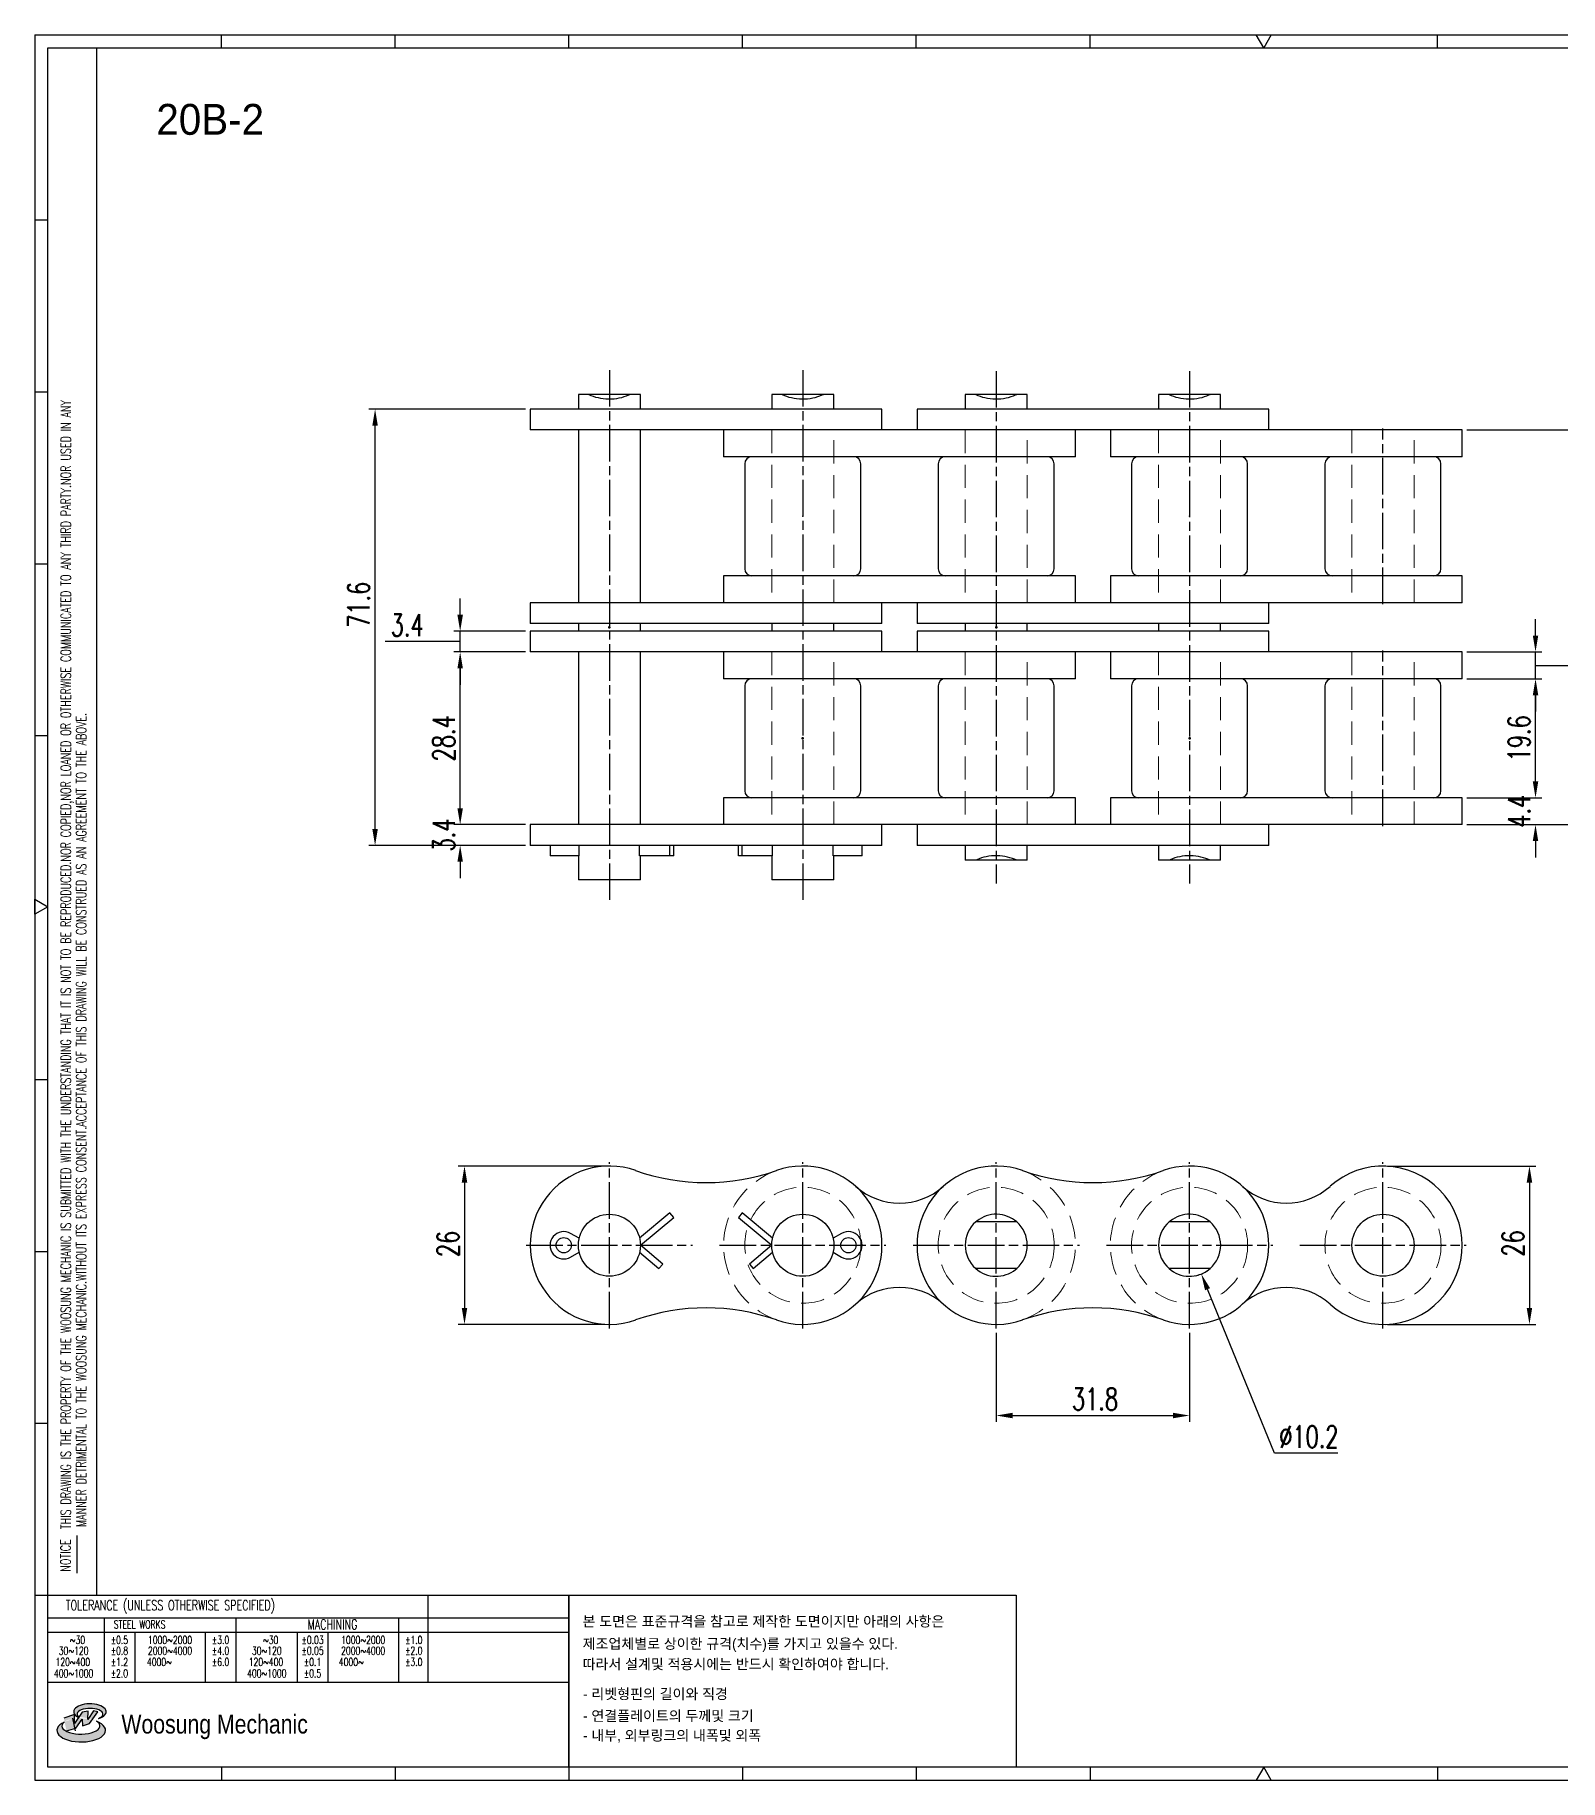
# Model space of a CAD drawing. Header units: millimetres. Extents: x 1549 to 1952, y -47 to 239.
# Drawn here: x 1548.9 to 1799.3, y -47.1 to 239.5 of the extents above; entities that cross this region are included whole.
import ezdxf
from ezdxf.enums import TextEntityAlignment as Align

# ---------------------------------------------------------------- set-up
doc = ezdxf.new("R2010")
doc.units = ezdxf.units.MM
doc.linetypes.add('AM_ISO08W050', pattern=[18, 12, -1.5, 3, -1.5])
doc.linetypes.add('HIDDEN', pattern=[9.525, 6.35, -3.175])
doc.layers.get('Defpoints').update_dxf_attribs({"color": 80})
for name, color, linetype, lineweight in [('2d ConnectionPoints', 7, 'Continuous', 50), ('CL1', 140, 'AM_ISO08W050', 25), ('HL3', 1, 'HIDDEN', 0)]:
    doc.layers.add(name, color=color, linetype=linetype, lineweight=lineweight)
doc.layers.add('S-DIM', color=40, linetype='Continuous')
doc.layers.add('도면레이아웃', color=7, linetype='Continuous')
doc.styles.add('HKD_ST2', font='romans.shx', dxfattribs={"width": 0.7, "height": 4, "bigfont": '@extfont2.shx'})
doc.styles.add('HSG', font='SIMPLEX.shx', dxfattribs={"width": 0.7, "bigfont": 'HSG.shx'})
doc.styles.add('MtXpl_', font='Gulim.ttf')
doc.styles.add('SLDTEXTSTYLE4', font='arial.ttf', dxfattribs={"width": 0.8})
doc.dimstyles.new('APP1.5', dxfattribs={"dimscale": 1.5, "dimtxt": 2.4, "dimasz": 1.8, "dimexe": 0.7, "dimexo": 0.5, "dimgap": 0.6, "dimtad": 1, "dimtoh": 1, "dimdec": 1, "dimrnd": 0.01, "dimzin": 9, "dimdsep": 46, "dimtxsty": 'HSG', "dimcen": 0, "dimclrd": 1, "dimclre": 1, "dimclrt": 256, "dimazin": 2, "dimtp": 1, "dimtm": 1, "dimtfac": 0.5, "dimtdec": 1, "dimtofl": 0, "dimtmove": 0, "dimatfit": 3, "dimfxl": 0, "dimtvp": 1, "dimtolj": 2, "dimlwd": -1, "dimlwe": -1, "dimarcsym": 0})

# ---------------------------------------------------------------- blocks, each defined once
blk = doc.blocks.new('MAST')
at = {"layer": '도면레이아웃'}
h = blk.add_hatch(color=10, dxfattribs=at)
h.paths.add_polyline_path([(1.544, 35.177), (1.554, 34.966), (1.779, 35.034), (2.054, 35.422), (1.908, 35.446), (1.728, 35.167), (1.741, 35.439), (1.547, 35.405), (1.292, 35.041), (1.295, 35.33), (0.943, 35.208), (1.03, 34.8), (1.336, 34.885)])
edge = h.paths.add_edge_path()
edge.add_ellipse((1.795, 35.421), major_axis=(-0.53, 0), ratio=0.487785, start_angle=122.3607, end_angle=403.3957)
edge.add_line((1.411, 35.244), (1.419, 35.261))
edge.add_ellipse((1.798, 35.344), major_axis=(-0.423, 0), ratio=0.444396, start_angle=131.5898, end_angle=386.1941, ccw=False)
edge = h.paths.add_edge_path()
edge.add_ellipse((1.512, 34.815), major_axis=(-0.793, 0), ratio=0.480113, start_angle=314.6763, end_angle=590.8521)
edge.add_ellipse((1.501, 34.958), major_axis=(-0.62, 0), ratio=0.43311, start_angle=331.7024, end_angle=574.4249, ccw=False)
at = {"color": 140}
for p, q in [((0, 90.118), (80.15, 90.118)), ((0, 90.118), (0, 33.191)), ((0, 33.191), (80.15, 33.191))]:
    blk.add_line(p, q, dxfattribs=at)
for p, q in [((6.089, 89.693), (6.089, 90.118)), ((11.753, 89.693), (11.753, 90.118)), ((17.418, 89.693), (17.418, 90.118)), ((23.082, 89.693), (23.082, 90.118)), ((28.746, 89.693), (28.746, 90.118)), ((34.411, 89.693), (34.411, 90.118)), ((45.739, 89.693), (45.739, 90.118)), ((0, 84.085), (0.425, 84.085)), ((0, 78.478), (0.425, 78.478)), ((0, 72.87), (0.425, 72.87)), ((0, 67.262), (0.425, 67.262)), ((0, 56.047), (0.425, 56.047)), ((0, 50.439), (0.425, 50.439)), ((0, 44.832), (0.425, 44.832)), ((1.377, 39.947), (1.377, 41.174)), ((0, 39.224), (0.425, 39.224)), ((6.089, 33.616), (6.089, 33.191)), ((11.753, 33.616), (11.753, 33.191)), ((17.418, 33.616), (17.418, 33.191)), ((23.082, 33.616), (23.082, 33.191)), ((28.746, 33.616), (28.746, 33.191)), ((34.411, 33.616), (34.411, 33.191)), ((45.739, 33.616), (45.739, 33.191))]:
    blk.add_line(p, q)
at = {"color": 2}
for p, q in [((2.017, 39.224), (2.017, 89.693)), ((0.425, 39.224), (17.418, 39.224)), ((12.816, 39.224), (12.816, 36.382)), ((17.418, 33.616), (17.418, 39.224)), ((0.425, 38.487), (17.418, 38.487)), ((2.257, 38.487), (2.257, 36.382)), ((6.557, 38.5), (6.557, 36.382)), ((11.857, 38.487), (11.857, 36.382)), ((0.425, 38.012), (17.418, 38.012)), ((3.257, 38.012), (3.257, 36.382)), ((5.557, 38.012), (5.557, 36.382)), ((8.557, 38.012), (8.557, 36.382)), ((9.557, 38.026), (9.557, 36.382)), ((0.425, 36.382), (17.418, 36.382))]:
    blk.add_line(p, q, dxfattribs=at)
for points in [[(40.075, 89.693), (39.83, 90.118), (40.32, 90.118)], [(0.425, 61.679), (0, 61.433), (0, 61.924)], [(40.075, 33.616), (39.83, 33.191), (40.32, 33.191)]]:
    blk.add_lwpolyline(points, close=True)
at = {"color": 140}
blk.add_lwpolyline([(0.425, 89.693), (79.725, 89.693), (79.725, 33.616), (0.425, 33.616)], close=True, dxfattribs=at)
at = {"layer": '도면레이아웃'}
for p, q in [((1.295, 35.33), (0.943, 35.208)), ((1.547, 35.405), (1.292, 35.041)), ((1.292, 35.041), (1.295, 35.33)), ((1.741, 35.439), (1.547, 35.405)), ((1.908, 35.446), (1.728, 35.167)), ((1.728, 35.167), (1.741, 35.439)), ((1.779, 35.034), (2.054, 35.422)), ((2.054, 35.422), (1.908, 35.446)), ((1.03, 34.8), (1.336, 34.885)), ((1.224, 35.208), (1.311, 34.8)), ((1.224, 35.208), (1.224, 35.208)), ((1.336, 34.885), (1.544, 35.177)), ((1.419, 35.261), (1.411, 35.244)), ((1.544, 35.177), (1.554, 34.966)), ((1.554, 34.966), (1.779, 35.034))]:
    blk.add_line(p, q, dxfattribs=at)
for centre, major_axis, ratio, start_param, end_param in [((1.795, 35.421), (-0.53, 0), 0.487785, 2.135596, 7.040584), ((1.798, 35.344), (-0.423, 0), 0.444396, 2.296675, 6.740358), ((1.512, 34.815), (-0.793, 0), 0.480113, 5.492138, 10.312315), ((1.501, 34.958), (-0.62, 0), 0.43311, 5.789299, 10.025607)]:
    blk.add_ellipse(centre, major_axis=major_axis, ratio=ratio, start_param=start_param, end_param=end_param, dxfattribs=at)
at = {"color": 6, "style": 'HKD_ST2', "width": 0.7}
for s, p in [(' THIS DRAWING IS THE PROPERTY OF THE WOOSUNG MECHANIC IS SUBMITTED WITH THE UNDERSTANDING THAT IT IS NOT TO BE REPRODUCED.NOR COPIED,NOR LOANED OR OTHERWISE COMMUNICATED TO ANY THIRD PARTY.NOR USED IN ANY', (1.173, 41.217)), ('MANNER DETRIMENTAL TO THE WOOSUNG MECHANIC.WITHOUT ITS EXPRESS CONSENT.ACCEPTANCE OF THIS DRAWING WILL BE CONSTRUED AS AN AGREEMENT TO THE ABOVE.', (1.672, 41.447))]:
    blk.add_text(s, height=0.326266, rotation=90, dxfattribs=at).set_placement(p)
at = {"style": 'HKD_ST2', "width": 0.7}
blk.add_text('NOTICE', height=0.3263, rotation=90, dxfattribs=at).set_placement((1.163, 39.988))
blk.add_text('TOLERANCE (UNLESS OTHERWISE SPECIFIED)', height=0.32627, dxfattribs=at).set_placement((4.417, 38.896), align=Align.MIDDLE_CENTER)
at = {"color": 4, "style": 'HKD_ST2', "width": 0.7}
for s, height, p in [('STEEL WORKS', 0.26101, (3.416, 38.268)), ('MACHINING', 0.3263, (9.707, 38.27)), ('%%P0.5', 0.261, (2.757, 37.762)), ('%%P3.0', 0.261, (6.057, 37.762)), ('%%P0.03', 0.261, (9.057, 37.762)), ('%%P1.0', 0.261, (12.357, 37.762)), ('%%P0.8', 0.261, (2.757, 37.411)), ('%%P1.2', 0.261, (2.757, 37.045)), ('%%P4.0', 0.261, (6.057, 37.411)), ('%%P6.0', 0.261, (6.057, 37.045)), ('%%P0.05', 0.261, (9.057, 37.411)), ('%%P0.1', 0.261, (9.057, 37.045)), ('%%P2.0', 0.261, (12.357, 37.411)), ('%%P3.0', 0.261, (12.357, 37.045)), ('%%P2.0', 0.261, (2.757, 36.67)), ('%%P0.5', 0.261, (9.057, 36.67))]:
    blk.add_text(s, height=height, dxfattribs=at).set_placement(p, align=Align.MIDDLE)
for s, height, p in [('%%12630', 0.261, (1.389, 37.762)), ('1000%%1262000', 0.26101, (4.407, 37.762)), ('%%12630', 0.261, (7.689, 37.762)), ('1000%%1262000', 0.26101, (10.707, 37.762)), ('120%%126400', 0.26101, (1.237, 37.045)), ('30%%126120', 0.261, (1.263, 37.411)), ('4000%%126', 0.261, (4.061, 37.045)), ('2000%%1264000', 0.26101, (4.407, 37.411)), ('120%%126400', 0.26101, (7.537, 37.045)), ('30%%126120', 0.261, (7.563, 37.411)), ('4000%%126', 0.261, (10.321, 37.045)), ('2000%%1264000', 0.26101, (10.707, 37.411)), ('400%%1261000', 0.26101, (1.263, 36.67)), ('400%%1261000', 0.26101, (7.563, 36.67))]:
    blk.add_text(s, height=height, dxfattribs=at).set_placement(p, align=Align.MIDDLE_CENTER)
at = {"color": 1, "style": 'SLDTEXTSTYLE4', "width": 0.8}
blk.add_text('Woosung Mechanic', height=0.61957, dxfattribs=at).set_placement((2.822, 34.711))
blk = doc.blocks.new('*D2')
at = {"layer": 'Defpoints', "color": 0, "transparency": 16777216}
for p in [(1618.69, 109.81), (1630.19, 109.81), (1630.19, 106.41)]:
    blk.add_point(p, dxfattribs=at)
at = {"layer": 'S-DIM', "color": 1, "transparency": 16777216}
for p, q in [((1618.69, 112.51), (1618.69, 115.21)), ((1629.44, 109.81), (1617.64, 109.81)), ((1629.44, 106.41), (1617.64, 106.41)), ((1618.69, 103.71), (1618.69, 101.01))]:
    blk.add_line(p, q, dxfattribs=at)
for points in [[(1618.24, 112.51), (1619.14, 112.51), (1618.69, 109.81)], [(1618.24, 103.71), (1619.14, 103.71), (1618.69, 106.41)]]:
    blk.add_solid(points, dxfattribs=at)
at = {"layer": 'S-DIM', "transparency": 16777216, "insert": (1615.99, 108.11), "char_height": 3.6, "attachment_point": 5, "rotation": 90, "style": 'HSG'}
blk.add_mtext('\\A2;3.4', dxfattribs=at)
blk = doc.blocks.new('*D3')
at = {"layer": 'Defpoints', "color": 0, "transparency": 16777216}
for p in [(1618.69, 138.17), (1630.19, 138.17), (1630.19, 109.81)]:
    blk.add_point(p, dxfattribs=at)
at = {"layer": 'S-DIM', "color": 1, "transparency": 16777216}
for p, q in [((1629.44, 138.17), (1617.64, 138.17)), ((1618.69, 112.51), (1618.69, 135.47)), ((1629.44, 109.81), (1617.64, 109.81))]:
    blk.add_line(p, q, dxfattribs=at)
for points in [[(1618.24, 135.47), (1619.14, 135.47), (1618.69, 138.17)], [(1618.24, 112.51), (1619.14, 112.51), (1618.69, 109.81)]]:
    blk.add_solid(points, dxfattribs=at)
at = {"layer": 'S-DIM', "transparency": 16777216, "insert": (1615.99, 123.99), "char_height": 3.6, "attachment_point": 5, "rotation": 90, "style": 'HSG'}
blk.add_mtext('\\A2;28.4', dxfattribs=at)
blk = doc.blocks.new('*D4')
at = {"layer": 'Defpoints', "color": 0, "transparency": 16777216}
for p in [(1618.69, 141.57), (1630.19, 141.57), (1630.19, 138.17)]:
    blk.add_point(p, dxfattribs=at)
at = {"layer": 'S-DIM', "color": 1, "transparency": 16777216}
for p, q in [((1618.69, 144.27), (1618.69, 146.97)), ((1629.44, 141.57), (1617.64, 141.57)), ((1618.69, 138.17), (1618.69, 141.57)), ((1613.59, 139.87), (1606.39, 139.87)), ((1618.69, 139.87), (1613.59, 139.87)), ((1629.44, 138.17), (1617.64, 138.17)), ((1618.69, 135.47), (1618.69, 132.77))]:
    blk.add_line(p, q, dxfattribs=at)
for points in [[(1618.24, 144.27), (1619.14, 144.27), (1618.69, 141.57)], [(1618.24, 135.47), (1619.14, 135.47), (1618.69, 138.17)]]:
    blk.add_solid(points, dxfattribs=at)
at = {"layer": 'S-DIM', "transparency": 16777216, "insert": (1609.99, 142.57), "char_height": 3.6, "attachment_point": 5, "style": 'HSG'}
blk.add_mtext('\\A2;3.4', dxfattribs=at)
blk = doc.blocks.new('*D5')
at = {"layer": 'Defpoints', "color": 0, "transparency": 16777216}
for p in [(1604.72, 178.02), (1630.19, 178.02), (1630.19, 106.41)]:
    blk.add_point(p, dxfattribs=at)
at = {"layer": 'S-DIM', "color": 1, "transparency": 16777216}
for p, q in [((1629.44, 178.02), (1603.67, 178.02)), ((1604.72, 109.11), (1604.72, 175.32)), ((1629.44, 106.41), (1603.67, 106.41))]:
    blk.add_line(p, q, dxfattribs=at)
for points in [[(1604.27, 175.32), (1605.17, 175.32), (1604.72, 178.02)], [(1604.27, 109.11), (1605.17, 109.11), (1604.72, 106.41)]]:
    blk.add_solid(points, dxfattribs=at)
at = {"layer": 'S-DIM', "transparency": 16777216, "insert": (1602.02, 145.92), "char_height": 3.6, "attachment_point": 5, "rotation": 90, "style": 'HSG'}
blk.add_mtext('\\A2;71.6', dxfattribs=at)
blk = doc.blocks.new('*D6')
at = {"layer": 'Defpoints', "color": 0, "transparency": 16777216}
for p in [(1783.19, 114.21), (1795.23, 114.21), (1783.19, 109.81)]:
    blk.add_point(p, dxfattribs=at)
at = {"layer": 'S-DIM', "color": 1, "transparency": 16777216}
for p, q in [((1795.23, 116.91), (1795.23, 119.61)), ((1783.94, 114.21), (1796.28, 114.21)), ((1783.94, 109.81), (1796.28, 109.81)), ((1795.23, 107.11), (1795.23, 104.41))]:
    blk.add_line(p, q, dxfattribs=at)
for points in [[(1794.78, 116.91), (1795.68, 116.91), (1795.23, 114.21)], [(1794.78, 107.11), (1795.68, 107.11), (1795.23, 109.81)]]:
    blk.add_solid(points, dxfattribs=at)
at = {"layer": 'S-DIM', "transparency": 16777216, "insert": (1792.53, 112.01), "char_height": 3.6, "attachment_point": 5, "rotation": 90, "style": 'HSG'}
blk.add_mtext('\\A2;4.4', dxfattribs=at)
blk = doc.blocks.new('*D7')
at = {"layer": 'Defpoints', "color": 0, "transparency": 16777216}
for p in [(1783.19, 133.77), (1795.23, 133.77), (1783.19, 114.21)]:
    blk.add_point(p, dxfattribs=at)
at = {"layer": 'S-DIM', "color": 1, "transparency": 16777216}
for p, q in [((1783.94, 133.77), (1796.28, 133.77)), ((1795.23, 116.91), (1795.23, 131.07)), ((1783.94, 114.21), (1796.28, 114.21))]:
    blk.add_line(p, q, dxfattribs=at)
for points in [[(1794.78, 131.07), (1795.68, 131.07), (1795.23, 133.77)], [(1794.78, 116.91), (1795.68, 116.91), (1795.23, 114.21)]]:
    blk.add_solid(points, dxfattribs=at)
at = {"layer": 'S-DIM', "transparency": 16777216, "insert": (1792.53, 123.99), "char_height": 3.6, "attachment_point": 5, "rotation": 90, "style": 'HSG'}
blk.add_mtext('\\A2;19.6', dxfattribs=at)
blk = doc.blocks.new('*D8')
at = {"layer": 'Defpoints', "color": 0, "transparency": 16777216}
for p in [(1783.19, 138.17), (1795.23, 138.17), (1783.19, 133.77)]:
    blk.add_point(p, dxfattribs=at)
at = {"layer": 'S-DIM', "color": 1, "transparency": 16777216}
for p, q in [((1795.23, 140.87), (1795.23, 143.57)), ((1783.94, 138.17), (1796.28, 138.17)), ((1795.23, 133.77), (1795.23, 138.17)), ((1795.23, 135.97), (1803.93, 135.97)), ((1803.93, 135.97), (1811.13, 135.97)), ((1783.94, 133.77), (1796.28, 133.77)), ((1795.23, 131.07), (1795.23, 128.37))]:
    blk.add_line(p, q, dxfattribs=at)
for points in [[(1794.78, 140.87), (1795.68, 140.87), (1795.23, 138.17)], [(1794.78, 131.07), (1795.68, 131.07), (1795.23, 133.77)]]:
    blk.add_solid(points, dxfattribs=at)
at = {"layer": 'S-DIM', "transparency": 16777216, "insert": (1807.53, 138.67), "char_height": 3.6, "attachment_point": 5, "style": 'HSG'}
blk.add_mtext('\\A2;4.4', dxfattribs=at)
blk = doc.blocks.new('*D9')
at = {"layer": 'Defpoints', "color": 0, "transparency": 16777216}
for p in [(1783.19, 174.62), (1818.14, 174.62), (1783.19, 109.81)]:
    blk.add_point(p, dxfattribs=at)
at = {"layer": 'S-DIM', "color": 1, "transparency": 16777216}
for p, q in [((1783.94, 174.62), (1819.19, 174.62)), ((1818.14, 112.51), (1818.14, 171.92)), ((1783.94, 109.81), (1819.19, 109.81))]:
    blk.add_line(p, q, dxfattribs=at)
for points in [[(1817.69, 171.92), (1818.59, 171.92), (1818.14, 174.62)], [(1817.69, 112.51), (1818.59, 112.51), (1818.14, 109.81)]]:
    blk.add_solid(points, dxfattribs=at)
at = {"layer": 'S-DIM', "transparency": 16777216, "insert": (1815.44, 145.21), "char_height": 3.6, "attachment_point": 5, "rotation": 90, "style": 'HSG'}
blk.add_mtext('\\A2;64.8', dxfattribs=at)
blk = doc.blocks.new('*D10')
at = {"layer": 'Defpoints', "color": 0, "transparency": 16777216}
for p in [(1706.69, 27.1), (1738.44, 27.1), (1738.44, 12.79)]:
    blk.add_point(p, dxfattribs=at)
at = {"layer": 'S-DIM', "color": 1, "transparency": 16777216}
for p, q in [((1706.69, 26.35), (1706.69, 11.74)), ((1738.44, 26.35), (1738.44, 11.74)), ((1709.39, 12.79), (1735.74, 12.79))]:
    blk.add_line(p, q, dxfattribs=at)
for points in [[(1709.39, 13.24), (1709.39, 12.34), (1706.69, 12.79)], [(1735.74, 13.24), (1735.74, 12.34), (1738.44, 12.79)]]:
    blk.add_solid(points, dxfattribs=at)
at = {"layer": 'S-DIM', "transparency": 16777216, "insert": (1722.91, 15.49), "char_height": 3.6, "attachment_point": 5, "style": 'HSG'}
blk.add_mtext('\\A2;31.8', dxfattribs=at)
blk = doc.blocks.new('*D11')
at = {"layer": 'Defpoints', "color": 0, "transparency": 16777216}
for p in [(1643.19, 53.75), (1619.4, 27.75), (1643.19, 27.75)]:
    blk.add_point(p, dxfattribs=at)
at = {"layer": 'S-DIM', "color": 1, "transparency": 16777216}
for p, q in [((1642.44, 53.75), (1618.35, 53.75)), ((1619.4, 51.05), (1619.4, 30.45)), ((1642.44, 27.75), (1618.35, 27.75))]:
    blk.add_line(p, q, dxfattribs=at)
for points in [[(1618.95, 51.05), (1619.85, 51.05), (1619.4, 53.75)], [(1618.95, 30.45), (1619.85, 30.45), (1619.4, 27.75)]]:
    blk.add_solid(points, dxfattribs=at)
at = {"layer": 'S-DIM', "transparency": 16777216, "insert": (1616.7, 40.97), "char_height": 3.6, "attachment_point": 5, "rotation": 90, "style": 'HSG'}
blk.add_mtext('\\A2;26', dxfattribs=at)
blk = doc.blocks.new('*D12')
at = {"layer": 'Defpoints', "color": 0, "transparency": 16777216}
for p in [(1770.19, 53.75), (1770.19, 27.75), (1794.23, 27.75)]:
    blk.add_point(p, dxfattribs=at)
at = {"layer": 'S-DIM', "color": 1, "transparency": 16777216}
for p, q in [((1770.94, 53.75), (1795.28, 53.75)), ((1794.23, 51.05), (1794.23, 30.45)), ((1770.94, 27.75), (1795.28, 27.75))]:
    blk.add_line(p, q, dxfattribs=at)
for points in [[(1793.78, 51.05), (1794.68, 51.05), (1794.23, 53.75)], [(1793.78, 30.45), (1794.68, 30.45), (1794.23, 27.75)]]:
    blk.add_solid(points, dxfattribs=at)
at = {"layer": 'S-DIM', "transparency": 16777216, "insert": (1791.53, 41.05), "char_height": 3.6, "attachment_point": 5, "rotation": 90, "style": 'HSG'}
blk.add_mtext('\\A2;26', dxfattribs=at)
blk = doc.blocks.new('*D15')
at = {"layer": 'Defpoints', "color": 0, "transparency": 16777216}
for p in [(1736.51, 45.46), (1740.36, 36.03)]:
    blk.add_point(p, dxfattribs=at)
at = {"layer": 'S-DIM', "color": 1, "transparency": 16777216}
for p, q in [((1752.38, 6.61), (1741.39, 33.53)), ((1762.76, 6.61), (1752.38, 6.61))]:
    blk.add_line(p, q, dxfattribs=at)
blk.add_arc((1738.44, 40.75), 5.09, 280.4029, 302.9755, dxfattribs=at)
blk.add_solid([(1741.8, 33.7), (1740.97, 33.36), (1740.36, 36.03)], dxfattribs=at)
at = {"layer": 'S-DIM', "transparency": 16777216, "insert": (1758.02, 9.31), "char_height": 3.6, "attachment_point": 5, "style": 'HSG'}
blk.add_mtext('\\A2;∅10.2', dxfattribs=at)

msp = doc.modelspace()

# ---------------------------------------------------------------- linework, layer by layer
for p, q in [((1630.19, 178.02), (1630.19, 174.62)), ((1687.94, 178.02), (1630.19, 178.02)), ((1638.09, 180.46), (1638.09, 178.02)), ((1648.28, 180.46), (1638.09, 180.46)), ((1639.82, 180.46), (1640.16, 180.3)), ((1640.16, 180.3), (1640.53, 180.16)), ((1640.53, 180.16), (1640.92, 180.03)), ((1640.92, 180.03), (1641.33, 179.93)), ((1641.33, 179.93), (1641.75, 179.85)), ((1641.75, 179.85), (1642.18, 179.79)), ((1642.18, 179.79), (1642.62, 179.75)), ((1642.62, 179.75), (1643.06, 179.73)), ((1643.06, 179.73), (1643.51, 179.73)), ((1643.51, 179.73), (1643.95, 179.76)), ((1643.95, 179.76), (1644.39, 179.81)), ((1644.39, 179.81), (1644.81, 179.88)), ((1644.81, 179.88), (1645.23, 179.97)), ((1645.23, 179.97), (1645.63, 180.09)), ((1645.63, 180.09), (1646.01, 180.22)), ((1646.01, 180.22), (1646.37, 180.37)), ((1646.37, 180.37), (1646.56, 180.46)), ((1648.28, 178.02), (1648.28, 180.46)), ((1680.03, 180.46), (1669.84, 180.46)), ((1669.84, 180.46), (1669.84, 178.02)), ((1671.57, 180.46), (1671.91, 180.3)), ((1671.91, 180.3), (1672.28, 180.16)), ((1672.28, 180.16), (1672.67, 180.03)), ((1672.67, 180.03), (1673.08, 179.93)), ((1673.08, 179.93), (1673.5, 179.85)), ((1673.5, 179.85), (1673.93, 179.79)), ((1673.93, 179.79), (1674.37, 179.75)), ((1674.37, 179.75), (1674.81, 179.73)), ((1674.81, 179.73), (1675.26, 179.73)), ((1675.26, 179.73), (1675.7, 179.76)), ((1675.7, 179.76), (1676.14, 179.81)), ((1676.14, 179.81), (1676.56, 179.88)), ((1676.56, 179.88), (1676.98, 179.97)), ((1676.98, 179.97), (1677.38, 180.09)), ((1677.38, 180.09), (1677.76, 180.22)), ((1677.76, 180.22), (1678.12, 180.37)), ((1678.12, 180.37), (1678.31, 180.46)), ((1680.03, 178.02), (1680.03, 180.46)), ((1687.94, 174.62), (1687.94, 178.02)), ((1693.69, 178.02), (1693.69, 174.62)), ((1751.44, 178.02), (1693.69, 178.02)), ((1711.78, 180.46), (1701.59, 180.46)), ((1701.59, 180.46), (1701.59, 178.02)), ((1703.32, 180.46), (1703.66, 180.3)), ((1703.66, 180.3), (1704.03, 180.16)), ((1704.03, 180.16), (1704.42, 180.03)), ((1704.42, 180.03), (1704.83, 179.93)), ((1704.83, 179.93), (1705.25, 179.85)), ((1705.25, 179.85), (1705.68, 179.79)), ((1705.68, 179.79), (1706.12, 179.75)), ((1706.12, 179.75), (1706.56, 179.73)), ((1706.56, 179.73), (1707.01, 179.73)), ((1707.01, 179.73), (1707.45, 179.76)), ((1707.45, 179.76), (1707.89, 179.81)), ((1707.89, 179.81), (1708.31, 179.88)), ((1708.31, 179.88), (1708.73, 179.97)), ((1708.73, 179.97), (1709.13, 180.09)), ((1709.13, 180.09), (1709.51, 180.22)), ((1709.51, 180.22), (1709.87, 180.37)), ((1709.87, 180.37), (1710.06, 180.46)), ((1711.78, 178.02), (1711.78, 180.46)), ((1733.34, 180.46), (1733.34, 178.02)), ((1743.53, 180.46), (1733.34, 180.46)), ((1735.07, 180.46), (1735.41, 180.3)), ((1735.41, 180.3), (1735.78, 180.16)), ((1735.78, 180.16), (1736.17, 180.03)), ((1736.17, 180.03), (1736.58, 179.93)), ((1736.58, 179.93), (1737, 179.85)), ((1737, 179.85), (1737.43, 179.79)), ((1737.43, 179.79), (1737.87, 179.75)), ((1737.87, 179.75), (1738.31, 179.73)), ((1738.31, 179.73), (1738.76, 179.73)), ((1738.76, 179.73), (1739.2, 179.76)), ((1739.2, 179.76), (1739.64, 179.81)), ((1739.64, 179.81), (1740.06, 179.88)), ((1740.06, 179.88), (1740.48, 179.97)), ((1740.48, 179.97), (1740.88, 180.09)), ((1740.88, 180.09), (1741.26, 180.22)), ((1741.26, 180.22), (1741.62, 180.37)), ((1741.62, 180.37), (1741.81, 180.46)), ((1743.53, 178.02), (1743.53, 180.46)), ((1751.44, 174.62), (1751.44, 178.02)), ((1683.62, 174.62), (1630.19, 174.62)), ((1638.09, 174.62), (1638.09, 146.26)), ((1648.28, 146.26), (1648.28, 174.62)), ((1661.94, 174.62), (1661.94, 170.22)), ((1711, 174.62), (1670.62, 174.62)), ((1747.12, 174.62), (1698, 174.62)), ((1719.69, 170.22), (1719.69, 174.62)), ((1725.44, 174.62), (1725.44, 170.22)), ((1783.19, 174.62), (1734.12, 174.62)), ((1783.19, 170.22), (1783.19, 174.62)), ((1719.69, 170.22), (1661.94, 170.22)), ((1783.19, 170.22), (1725.44, 170.22)), ((1665.41, 169.04), (1665.41, 151.84)), ((1684.46, 151.84), (1684.46, 169.04)), ((1697.16, 169.04), (1697.16, 151.84)), ((1716.21, 151.84), (1716.21, 169.04)), ((1728.91, 169.04), (1728.91, 151.84)), ((1747.96, 151.84), (1747.96, 169.04)), ((1760.66, 169.04), (1760.66, 151.84)), ((1779.71, 151.84), (1779.71, 169.04)), ((1661.94, 150.66), (1661.94, 146.26)), ((1719.69, 150.66), (1661.94, 150.66)), ((1719.69, 146.26), (1719.69, 150.66)), ((1725.44, 150.66), (1725.44, 146.26)), ((1783.19, 150.66), (1725.44, 150.66)), ((1783.19, 146.26), (1783.19, 150.66)), ((1630.19, 146.26), (1630.19, 142.86)), ((1683.62, 146.26), (1630.19, 146.26)), ((1711, 146.26), (1670.62, 146.26)), ((1687.94, 142.86), (1687.94, 146.26)), ((1693.69, 146.26), (1693.69, 142.86)), ((1747.12, 146.26), (1698, 146.26)), ((1783.19, 146.26), (1734.12, 146.26)), ((1751.44, 142.86), (1751.44, 146.26)), ((1687.94, 142.86), (1630.19, 142.86)), ((1630.19, 141.57), (1630.19, 138.17)), ((1687.94, 141.57), (1630.19, 141.57)), ((1638.09, 142.86), (1638.09, 141.57)), ((1648.28, 141.57), (1648.28, 142.86)), ((1669.84, 142.86), (1669.84, 141.57)), ((1680.03, 141.57), (1680.03, 142.86)), ((1687.94, 138.17), (1687.94, 141.57)), ((1751.44, 142.86), (1693.69, 142.86)), ((1693.69, 141.57), (1693.69, 138.17)), ((1751.44, 141.57), (1693.69, 141.57)), ((1701.59, 142.86), (1701.59, 141.57)), ((1711.78, 141.57), (1711.78, 142.86)), ((1733.34, 142.86), (1733.34, 141.57)), ((1743.53, 141.57), (1743.53, 142.86)), ((1751.44, 138.17), (1751.44, 141.57)), ((1683.62, 138.17), (1630.19, 138.17)), ((1638.09, 138.17), (1638.09, 109.81)), ((1648.28, 109.81), (1648.28, 138.17)), ((1661.94, 138.17), (1661.94, 133.77)), ((1711, 138.17), (1670.62, 138.17)), ((1747.12, 138.17), (1698, 138.17)), ((1719.69, 133.77), (1719.69, 138.17)), ((1725.44, 138.17), (1725.44, 133.77)), ((1783.19, 138.17), (1734.12, 138.17)), ((1783.19, 133.77), (1783.19, 138.17)), ((1719.69, 133.77), (1661.94, 133.77)), ((1665.41, 132.59), (1665.41, 115.39)), ((1684.46, 115.39), (1684.46, 132.59)), ((1697.16, 132.59), (1697.16, 115.39)), ((1716.21, 115.39), (1716.21, 132.59)), ((1783.19, 133.77), (1725.44, 133.77)), ((1728.91, 132.59), (1728.91, 115.39)), ((1747.96, 115.39), (1747.96, 132.59)), ((1760.66, 132.59), (1760.66, 115.39)), ((1779.71, 115.39), (1779.71, 132.59)), ((1661.94, 114.21), (1661.94, 109.81)), ((1719.69, 114.21), (1661.94, 114.21)), ((1719.69, 109.81), (1719.69, 114.21)), ((1725.44, 114.21), (1725.44, 109.81)), ((1783.19, 114.21), (1725.44, 114.21)), ((1783.19, 109.81), (1783.19, 114.21)), ((1630.19, 109.81), (1630.19, 106.41)), ((1683.62, 109.81), (1630.19, 109.81)), ((1711, 109.81), (1670.62, 109.81)), ((1687.94, 106.41), (1687.94, 109.81)), ((1693.69, 109.81), (1693.69, 106.41)), ((1747.12, 109.81), (1698, 109.81)), ((1783.19, 109.81), (1734.12, 109.81)), ((1751.44, 106.41), (1751.44, 109.81)), ((1687.94, 106.41), (1630.19, 106.41)), ((1633.45, 106.41), (1633.45, 104.71)), ((1638.22, 104.71), (1638.22, 106.41)), ((1648.15, 104.71), (1648.15, 106.41)), ((1653.13, 104.71), (1653.13, 106.41)), ((1653.74, 104.71), (1653.74, 106.41)), ((1664.38, 104.71), (1664.38, 106.41)), ((1665, 104.71), (1665, 106.41)), ((1669.97, 104.71), (1669.97, 106.41)), ((1679.9, 104.71), (1679.9, 106.41)), ((1684.68, 104.71), (1684.68, 106.41)), ((1751.44, 106.41), (1693.69, 106.41)), ((1701.59, 106.41), (1701.59, 103.96)), ((1711.78, 103.96), (1711.78, 106.41)), ((1733.34, 106.41), (1733.34, 103.96)), ((1743.53, 103.96), (1743.53, 106.41)), ((1638.22, 104.71), (1633.45, 104.71)), ((1638.09, 104.71), (1638.09, 100.76)), ((1653.74, 104.71), (1648.15, 104.71)), ((1648.28, 100.76), (1648.28, 104.71)), ((1669.97, 104.71), (1664.38, 104.71)), ((1669.84, 104.71), (1669.84, 100.76)), ((1684.68, 104.71), (1679.9, 104.71)), ((1680.03, 100.76), (1680.03, 104.71)), ((1711.78, 103.96), (1701.59, 103.96)), ((1703.51, 104.06), (1703.32, 103.96)), ((1703.87, 104.21), (1703.51, 104.06)), ((1704.25, 104.34), (1703.87, 104.21)), ((1704.65, 104.45), (1704.25, 104.34)), ((1705.06, 104.54), (1704.65, 104.45)), ((1705.49, 104.62), (1705.06, 104.54)), ((1705.93, 104.67), (1705.49, 104.62)), ((1706.37, 104.69), (1705.93, 104.67)), ((1706.81, 104.7), (1706.37, 104.69)), ((1707.26, 104.68), (1706.81, 104.7)), ((1707.7, 104.64), (1707.26, 104.68)), ((1708.13, 104.58), (1707.7, 104.64)), ((1708.55, 104.5), (1708.13, 104.58)), ((1708.95, 104.39), (1708.55, 104.5)), ((1709.34, 104.27), (1708.95, 104.39)), ((1709.71, 104.12), (1709.34, 104.27)), ((1710.06, 103.96), (1709.71, 104.12)), ((1743.53, 103.96), (1733.34, 103.96)), ((1735.26, 104.06), (1735.07, 103.96)), ((1735.62, 104.21), (1735.26, 104.06)), ((1736, 104.34), (1735.62, 104.21)), ((1736.4, 104.45), (1736, 104.34)), ((1736.81, 104.54), (1736.4, 104.45)), ((1737.24, 104.62), (1736.81, 104.54)), ((1737.68, 104.67), (1737.24, 104.62)), ((1738.12, 104.69), (1737.68, 104.67)), ((1738.56, 104.7), (1738.12, 104.69)), ((1739.01, 104.68), (1738.56, 104.7)), ((1739.45, 104.64), (1739.01, 104.68)), ((1739.88, 104.58), (1739.45, 104.64)), ((1740.3, 104.5), (1739.88, 104.58)), ((1740.7, 104.39), (1740.3, 104.5)), ((1741.09, 104.27), (1740.7, 104.39)), ((1741.46, 104.12), (1741.09, 104.27)), ((1741.81, 103.96), (1741.46, 104.12)), ((1648.28, 100.76), (1638.09, 100.76)), ((1680.03, 100.76), (1669.84, 100.76)), ((1653.13, 46.06), (1648.15, 41.89)), ((1653.74, 45.33), (1653.13, 46.06)), ((1665, 46.06), (1664.38, 45.33)), ((1669.97, 41.89), (1665, 46.06)), ((1648.28, 40.75), (1653.74, 45.33)), ((1664.38, 45.33), (1669.84, 40.75)), ((1710.06, 44.57), (1703.32, 44.57)), ((1735.26, 44.73), (1735.07, 44.57)), ((1741.81, 44.57), (1735.07, 44.57)), ((1735.62, 44.99), (1735.26, 44.73)), ((1736, 45.22), (1735.62, 44.99)), ((1736.4, 45.42), (1736, 45.22)), ((1736.81, 45.58), (1736.4, 45.42)), ((1737.24, 45.7), (1736.81, 45.58)), ((1737.68, 45.78), (1737.24, 45.7)), ((1738.12, 45.83), (1737.68, 45.78)), ((1738.56, 45.84), (1738.12, 45.83)), ((1739.01, 45.81), (1738.56, 45.84)), ((1739.45, 45.74), (1739.01, 45.81)), ((1739.88, 45.63), (1739.45, 45.74)), ((1740.3, 45.49), (1739.88, 45.63)), ((1740.7, 45.31), (1740.3, 45.49)), ((1741.09, 45.1), (1740.7, 45.31)), ((1741.46, 44.85), (1741.09, 45.1)), ((1741.81, 44.57), (1741.46, 44.85)), ((1638.22, 41.89), (1636.82, 42.69)), ((1651.95, 37.67), (1648.28, 40.75)), ((1669.84, 40.75), (1666.18, 37.67)), ((1681.3, 42.69), (1679.9, 41.89)), ((1636.82, 38.8), (1638.22, 39.61)), ((1648.15, 39.61), (1651.33, 36.94)), ((1651.33, 36.94), (1651.95, 37.67)), ((1666.18, 37.67), (1666.8, 36.94)), ((1666.8, 36.94), (1669.97, 39.61)), ((1679.9, 39.61), (1681.3, 38.8)), ((1710.06, 36.93), (1703.32, 36.93)), ((1735.07, 36.93), (1735.41, 36.65)), ((1741.81, 36.93), (1735.07, 36.93)), ((1735.41, 36.65), (1735.78, 36.4)), ((1735.78, 36.4), (1736.17, 36.18)), ((1736.17, 36.18), (1736.58, 36)), ((1736.58, 36), (1737, 35.86)), ((1737, 35.86), (1737.43, 35.75)), ((1737.43, 35.75), (1737.87, 35.68)), ((1737.87, 35.68), (1738.31, 35.65)), ((1738.31, 35.65), (1738.76, 35.66)), ((1738.76, 35.66), (1739.2, 35.71)), ((1739.2, 35.71), (1739.64, 35.79)), ((1739.64, 35.79), (1740.06, 35.92)), ((1740.06, 35.92), (1740.48, 36.08)), ((1740.48, 36.08), (1740.88, 36.27)), ((1740.88, 36.27), (1741.26, 36.5)), ((1741.26, 36.5), (1741.62, 36.76)), ((1741.62, 36.76), (1741.81, 36.93))]:
    msp.add_line(p, q)
for points in [[(1710.06, 44.57), (1709.71, 44.85), (1709.34, 45.1), (1708.95, 45.31), (1708.55, 45.49), (1708.13, 45.63), (1707.7, 45.74), (1707.26, 45.81), (1706.81, 45.84), (1706.37, 45.83), (1705.93, 45.78), (1705.49, 45.7), (1705.06, 45.58), (1704.65, 45.42), (1704.25, 45.22), (1703.87, 44.99), (1703.51, 44.73), (1703.32, 44.57)], [(1703.32, 36.93), (1703.66, 36.65), (1704.03, 36.4), (1704.42, 36.18), (1704.83, 36), (1705.25, 35.86), (1705.68, 35.75), (1706.12, 35.68), (1706.56, 35.65), (1707.01, 35.66), (1707.45, 35.71), (1707.89, 35.79), (1708.31, 35.92), (1708.73, 36.08), (1709.13, 36.27), (1709.51, 36.5), (1709.87, 36.76), (1710.06, 36.93)]]:
    msp.add_lwpolyline(points)
at = {"color": 140}
msp.add_lwpolyline([(1636.56, -16.71), (1709.95, -16.71), (1709.95, -44.94), (1636.56, -44.94)], close=True, dxfattribs=at)
for centre, radius in [((1643.19, 40.75), 5.09), ((1674.94, 40.75), 5.1), ((1770.19, 40.75), 5.09), ((1635.7, 40.75), 1.25), ((1682.43, 40.75), 1.25)]:
    msp.add_circle(centre, radius)
for centre, radius, start, end in [((1666.59, 169.04), 1.18, 90, 180), ((1683.28, 169.04), 1.18, 0, 90), ((1698.34, 169.04), 1.18, 90, 180), ((1715.03, 169.04), 1.18, 0, 90), ((1730.09, 169.04), 1.18, 90, 180), ((1746.78, 169.04), 1.18, 0, 90), ((1761.84, 169.04), 1.18, 90, 180), ((1778.53, 169.04), 1.18, 0, 90), ((1666.59, 151.84), 1.18, 180, 270), ((1683.28, 151.84), 1.18, 270, 0), ((1698.34, 151.84), 1.18, 180, 270), ((1715.03, 151.84), 1.18, 270, 0), ((1730.09, 151.84), 1.18, 180, 270), ((1746.78, 151.84), 1.18, 270, 0), ((1761.84, 151.84), 1.18, 180, 270), ((1778.53, 151.84), 1.18, 270, 0), ((1666.59, 132.59), 1.18, 90, 180), ((1683.28, 132.59), 1.18, 0, 90), ((1698.34, 132.59), 1.18, 90, 180), ((1715.03, 132.59), 1.18, 0, 90), ((1730.09, 132.59), 1.18, 90, 180), ((1746.78, 132.59), 1.18, 0, 90), ((1761.84, 132.59), 1.18, 90, 180), ((1778.53, 132.59), 1.18, 0, 90), ((1666.59, 115.39), 1.18, 180, 270), ((1683.28, 115.39), 1.18, 270, 0), ((1698.34, 115.39), 1.18, 180, 270), ((1715.03, 115.39), 1.18, 270, 0), ((1730.09, 115.39), 1.18, 180, 270), ((1746.78, 115.39), 1.18, 270, 0), ((1761.84, 115.39), 1.18, 180, 270), ((1778.53, 115.39), 1.18, 270, 0), ((1643.19, 40.75), 13, 70.6198, 289.3802), ((1659.06, 85.88), 34.84, 250.6198, 289.3802), ((1674.94, 40.75), 13, 250.6198, 109.3802), ((1706.69, 40.75), 13, 70.6198, 289.3802), ((1722.56, 85.88), 34.84, 250.6198, 289.3802), ((1738.44, 40.75), 13, 250.6198, 109.3802), ((1770.19, 40.75), 13, 228.085, 131.915), ((1690.81, 58.43), 10.76, 228.085, 311.915), ((1754.31, 58.43), 10.76, 228.085, 311.915), ((1635.7, 40.75), 2.25, 60, 300), ((1682.43, 40.75), 2.25, 240, 120), ((1706.69, 40.75), 5.09, 131.4096, 228.5904), ((1706.69, 40.75), 5.1, 311.4096, 48.5904), ((1738.44, 40.75), 5.1, 131.4096, 228.5904), ((1738.44, 40.75), 5.1, 311.4096, 48.5904), ((1690.81, 23.06), 10.76, 48.085, 131.915), ((1754.31, 23.06), 10.76, 48.085, 131.915), ((1659.06, -4.38), 34.84, 70.6198, 109.3802), ((1722.56, -4.38), 34.84, 70.6198, 109.3802)]:
    msp.add_arc(centre, radius, start, end)
at = {"layer": '2d ConnectionPoints'}
for p in [(1643.19, 142.21), (1706.69, 142.21), (1674.94, 123.99), (1674.94, 123.99), (1738.44, 123.99)]:
    msp.add_point(p, dxfattribs=at)
at = {"layer": 'CL1', "ltscale": 0.5}
for p, q in [((1643.19, 184.45), (1643.19, 96.78)), ((1674.94, 184.45), (1674.94, 96.78)), ((1706.69, 184.29), (1706.69, 100.14)), ((1738.44, 184.29), (1738.44, 100.14)), ((1770.19, 146.04), (1770.19, 174.84)), ((1770.19, 109.59), (1770.19, 138.39)), ((1643.19, 27.1), (1643.19, 54.4)), ((1674.94, 27.1), (1674.94, 54.4)), ((1706.69, 27.1), (1706.69, 54.4)), ((1738.44, 27.1), (1738.44, 54.4)), ((1770.19, 27.1), (1770.19, 54.4)), ((1629.54, 40.75), (1656.84, 40.75)), ((1661.29, 40.75), (1688.59, 40.75)), ((1693.04, 40.75), (1720.34, 40.75)), ((1724.79, 40.75), (1752.09, 40.75)), ((1756.54, 40.75), (1783.84, 40.75))]:
    msp.add_line(p, q, dxfattribs=at)
for p in [(1674.94, 160.44), (1674.94, 160.44), (1738.44, 160.44), (1738.44, 160.44), (1643.19, 40.75), (1674.94, 40.75), (1674.94, 40.75), (1674.94, 40.75), (1738.44, 40.75)]:
    msp.add_point(p, dxfattribs=at)
at = {"layer": 'HL3', "ltscale": 0.6}
for p, q in [((1669.84, 174.62), (1669.84, 146.26)), ((1669.84, 174.62), (1669.84, 146.26)), ((1680.03, 146.26), (1680.03, 174.62)), ((1680.03, 146.26), (1680.03, 174.62)), ((1701.59, 174.62), (1701.59, 146.26)), ((1701.59, 174.62), (1701.59, 146.26)), ((1711.78, 146.26), (1711.78, 174.62)), ((1711.78, 146.26), (1711.78, 174.62)), ((1733.34, 174.62), (1733.34, 146.26)), ((1733.34, 174.62), (1733.34, 146.26)), ((1743.53, 146.26), (1743.53, 174.62)), ((1743.53, 146.26), (1743.53, 174.62)), ((1765.09, 174.62), (1765.09, 146.26)), ((1775.28, 146.26), (1775.28, 174.62)), ((1669.84, 138.17), (1669.84, 109.81)), ((1669.84, 138.17), (1669.84, 109.81)), ((1680.03, 109.81), (1680.03, 138.17)), ((1680.03, 109.81), (1680.03, 138.17)), ((1701.59, 138.17), (1701.59, 109.81)), ((1701.59, 138.17), (1701.59, 109.81)), ((1711.78, 109.81), (1711.78, 138.17)), ((1711.78, 109.81), (1711.78, 138.17)), ((1733.34, 138.17), (1733.34, 109.81)), ((1733.34, 138.17), (1733.34, 109.81)), ((1743.53, 109.81), (1743.53, 138.17)), ((1743.53, 109.81), (1743.53, 138.17)), ((1765.09, 138.17), (1765.09, 109.81)), ((1775.28, 109.81), (1775.28, 138.17))]:
    msp.add_line(p, q, dxfattribs=at)
for centre in [(1674.94, 40.75), (1706.69, 40.75), (1738.44, 40.75), (1770.19, 40.75)]:
    msp.add_circle(centre, 9.53, dxfattribs=at)
for centre, start, end in [((1674.94, 40.75), 109.3802, 250.6198), ((1706.69, 40.75), 289.3802, 70.6198), ((1738.44, 40.75), 109.3802, 250.6198)]:
    msp.add_arc(centre, 13, start, end, dxfattribs=at)

# ---------------------------------------------------------------- block references
at = {"color": 140, "xscale": 5.033947484968212, "yscale": 5.033947484968212, "zscale": 5.033947484968212}
msp.add_blockref('MAST', (1548.87, -214.16), dxfattribs=at)

# ---------------------------------------------------------------- texts
at = {"color": 254, "style": 'MtXpl_'}
msp.add_text('20B-2', height=5.066, dxfattribs=at).set_placement((1568.81, 223.09))
at = {"color": 140, "style": 'MtXpl_'}
for s, p in [('본 도면은 표준규격을 참고로 제작한 도면이지만 아래의 사항은', (1638.79, -21.85)), ('제조업체별로 상이한 규격(치수)를 가지고 있을수 있다.', (1638.79, -25.52)), ('따라서 설계및 적용시에는 반드시 확인하여야 합니다.', (1638.79, -28.87)), ('- 리벳형핀의 길이와 직경', (1638.88, -33.77)), ('- 연결플레이트의 두께및 크기', (1638.88, -37.37)), ('- 내부, 외부링크의 내폭및 외폭', (1638.88, -40.59))]:
    msp.add_text(s, height=1.6886, dxfattribs=at).set_placement(p)

# ---------------------------------------------------------------- dimensions: what is measured, and where the dimension line sits
at = {"layer": 'S-DIM'}
for base, p1, p2, picture, middle in [((1604.72, 178.02), (1630.19, 106.41), (1630.19, 178.02), '*D5', (1604.72, 145.92)), ((1818.14, 174.62), (1783.19, 109.81), (1783.19, 174.62), '*D9', (1818.14, 145.21)), ((1795.23, 114.21), (1783.19, 109.81), (1783.19, 114.21), '*D6', (1795.23, 112.01)), ((1618.69, 109.81), (1630.19, 106.41), (1630.19, 109.81), '*D2', (1618.69, 108.11)), ((1619.4, 27.75), (1643.19, 53.75), (1643.19, 27.75), '*D11', (1619.4, 40.97)), ((1794.23, 27.75), (1770.19, 53.75), (1770.19, 27.75), '*D12', (1794.23, 41.05))]:
    dim = msp.add_linear_dim(base=base, p1=p1, p2=p2, angle=90, dimstyle='APP1.5', dxfattribs=at)
    dim.commit()
    dim.dimension.update_dxf_attribs({"geometry": picture, "text_midpoint": middle, "dimtype": 128})
for base, p1, p2, picture, middle in [((1618.69, 141.57), (1630.19, 138.17), (1630.19, 141.57), '*D4', (1612.69, 142.57)), ((1795.23, 138.17), (1783.19, 133.77), (1783.19, 138.17), '*D8', (1804.83, 138.67)), ((1618.69, 138.17), (1630.19, 109.81), (1630.19, 138.17), '*D3', (1615.99, 123.99)), ((1795.23, 133.77), (1783.19, 114.21), (1783.19, 133.77), '*D7', (1792.53, 123.99))]:
    dim = msp.add_linear_dim(base=base, p1=p1, p2=p2, angle=90, dimstyle='APP1.5', override={"dimtmove": 1}, dxfattribs=at)
    dim.commit()
    dim.dimension.update_dxf_attribs({"geometry": picture, "text_midpoint": middle})
dim = msp.add_diameter_dim_2p(p1=(1736.51, 45.46), p2=(1740.36, 36.03), dimstyle='APP1.5', dxfattribs=at)
dim.commit()
dim.dimension.update_dxf_attribs({"geometry": '*D15', "text_midpoint": (1758.02, 6.61), "dimtype": 131})
dim = msp.add_linear_dim(base=(1738.43844565, 12.78533793), p1=(1706.68844565, 27.09685492), p2=(1738.43844565, 27.09685492), dimstyle='APP1.5', dxfattribs=at)
dim.commit()
dim.dimension.update_dxf_attribs({"geometry": '*D10', "text_midpoint": (1722.90664383, 12.78533793), "dimtype": 128})

doc.saveas('drawing.dxf')
